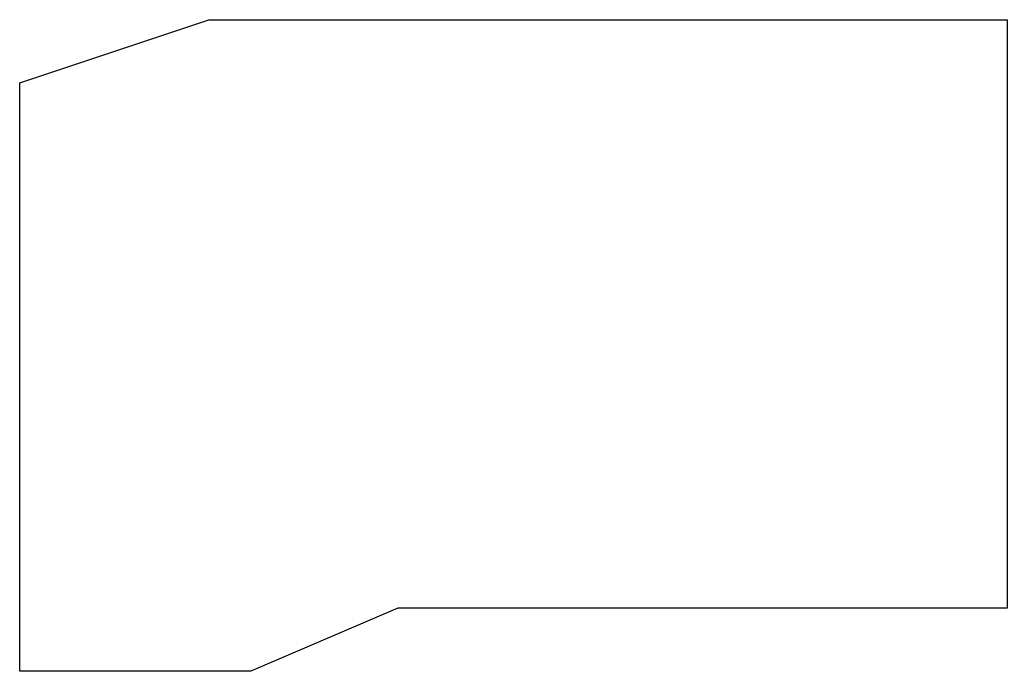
# Model space of a CAD drawing. Header units: millimetres. Extents: x -11 to 83, y -11 to 51.
import ezdxf

# ---------------------------------------------------------------- set-up
doc = ezdxf.new("R2010")
doc.units = ezdxf.units.MM

msp = doc.modelspace()

# ---------------------------------------------------------------- linework, layer by layer
at = {"linetype": 'CONTINUOUS'}
for p, q in [((-11, 45), (7, 51)), ((7, 51), (83, 51)), ((83, 51), (83, -5)), ((-11, -11), (-11, 45)), ((25, -5), (11, -11)), ((83, -5), (25, -5)), ((11, -11), (-11, -11))]:
    msp.add_line(p, q, dxfattribs=at)

doc.saveas('drawing.dxf')
